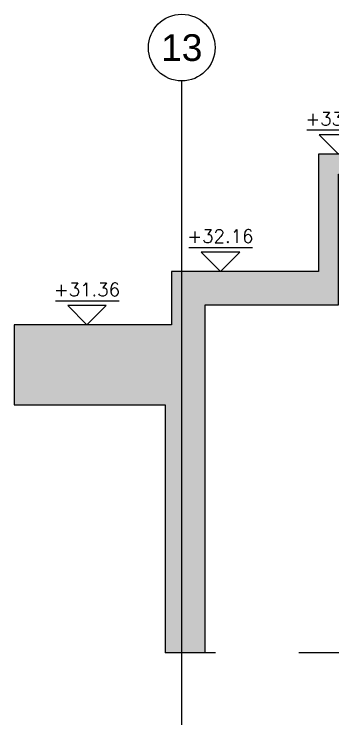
# Model space of a CAD drawing. Header units: millimetres. Extents: x 400392 to 401186, y 4543812 to 4544115.
# Drawn here: x 400871.14 to 400875.92, y 4544031.57 to 4544042.21 of the extents above; entities that cross this region are included whole.
import ezdxf
from ezdxf.enums import TextEntityAlignment as Align

# ---------------------------------------------------------------- set-up
doc = ezdxf.new("R2010")
doc.units = ezdxf.units.MM
for name, pattern in [('AKS', [3, 2.5, -0.25, 0, -0.25]), ('CONTINU', [0]), ('HIDDEN', [0.375, 0.25, -0.125])]:
    doc.linetypes.add(name, pattern=pattern)
for name, color, linetype in [('aks prota', 2, 'AKS'), ('caks prota', 4, 'Continuous'), ('kesit prota', 1, 'Continuous'), ('kesit tarama prota', 252, 'Continuous'), ('kot prota', 4, 'Continuous'), ('merdiven prota', 2, 'Continuous'), ('PRT-CST-rc_level', 6, 'Continuous'), ('PRT-CST-rc_levermark', 4, 'Continuous'), ('taks prota', 7, 'Continuous')]:
    doc.layers.add(name, color=color, linetype=linetype)
doc.styles.add('OLCU', font='romanstw.shx')
doc.styles.add('TAKS', font='Arial Unicode.ttf')

# ---------------------------------------------------------------- blocks, each defined once
blk = doc.blocks.new('KOTK5')
at = {"layer": 'PRT-CST-rc_levermark'}
blk.add_line((216.7, 160), (-213.3, 160), dxfattribs=at)
blk.add_lwpolyline([(130, 130), (-130, 130), (0, 0)], close=True, dxfattribs=at)
at = {"layer": 'PRT-CST-rc_level', "style": 'OLCU'}
blk.add_attdef('000.00', text='', height=90, dxfattribs=at).set_placement((0, 193.1), align=Align.CENTER)
blk = doc.blocks.new('M-M Kesiti')
at = {"layer": 'kesit tarama prota'}
h = blk.add_hatch(color=256, dxfattribs=at)
h.dxf.hatch_style = 1
h.paths.add_polyline_path([(401534.021, 4543992.771), (401534.021, 4543989.055), (401534.624, 4543989.055), (401534.624, 4543994.271), (401536.621, 4543994.271), (401536.621, 4543996.231), (401538.079, 4543996.231), (401538.079, 4543996.412), (401537.959, 4543996.412), (401537.959, 4543996.531), (401536.321, 4543996.531), (401536.321, 4543994.771), (401534.119, 4543994.771), (401534.119, 4543993.971), (401531.759, 4543993.971), (401531.759, 4543992.771)])
at = {"layer": 'aks prota', "ltscale": 10}
blk.add_line((401534.271, 4543987.978), (401534.271, 4543997.626), dxfattribs=at)
at = {"layer": 'caks prota', "ltscale": 0.05}
blk.add_circle((401534.271, 4543998.126), 0.5, dxfattribs=at)
at = {"layer": 'kesit prota', "color": 1}
for points in [[(401534.624, 4543989.055), (401534.624, 4543994.271), (401536.621, 4543994.271), (401536.621, 4543996.231), (401538.079, 4543996.231), (401538.079, 4543996.531), (401536.321, 4543996.531), (401536.321, 4543994.771), (401534.119, 4543994.771), (401534.119, 4543993.971), (401531.759, 4543993.971)], [(401531.759, 4543992.771), (401534.021, 4543992.771), (401534.021, 4543989.055)]]:
    blk.add_lwpolyline(points, dxfattribs=at)
at = {"layer": 'merdiven prota', "linetype": 'HIDDEN', "ltscale": 10}
for points in [[(401531.759, 4543993.971), (401531.759, 4543992.771)], [(401538.525, 4543989.055), (401534.021, 4543989.055)]]:
    blk.add_lwpolyline(points, dxfattribs=at)
at = {"layer": 'kot prota', "linetype": 'CONTINU', "ltscale": 0.1, "xscale": 0.002222222222222222, "yscale": 0.002222222222222222, "zscale": 0.002222222222222222}
for p, values in [((401536.623, 4543996.531), {'000.00': '+33.92'}), ((401534.851, 4543994.771), {'000.00': '+32.16'}), ((401532.85, 4543993.971), {'000.00': '+31.36'})]:
    blk.add_blockref('KOTK5', p, dxfattribs=at).add_auto_attribs(values)
at = {"layer": 'taks prota', "style": 'TAKS'}
blk.add_text('13', height=0.4, dxfattribs=at).set_placement((401534.271, 4543998.126), align=Align.MIDDLE_CENTER)

msp = doc.modelspace()

# ---------------------------------------------------------------- block references
msp.add_blockref('M-M Kesiti', (-660.61839, 43.58755))

doc.saveas('drawing.dxf')
